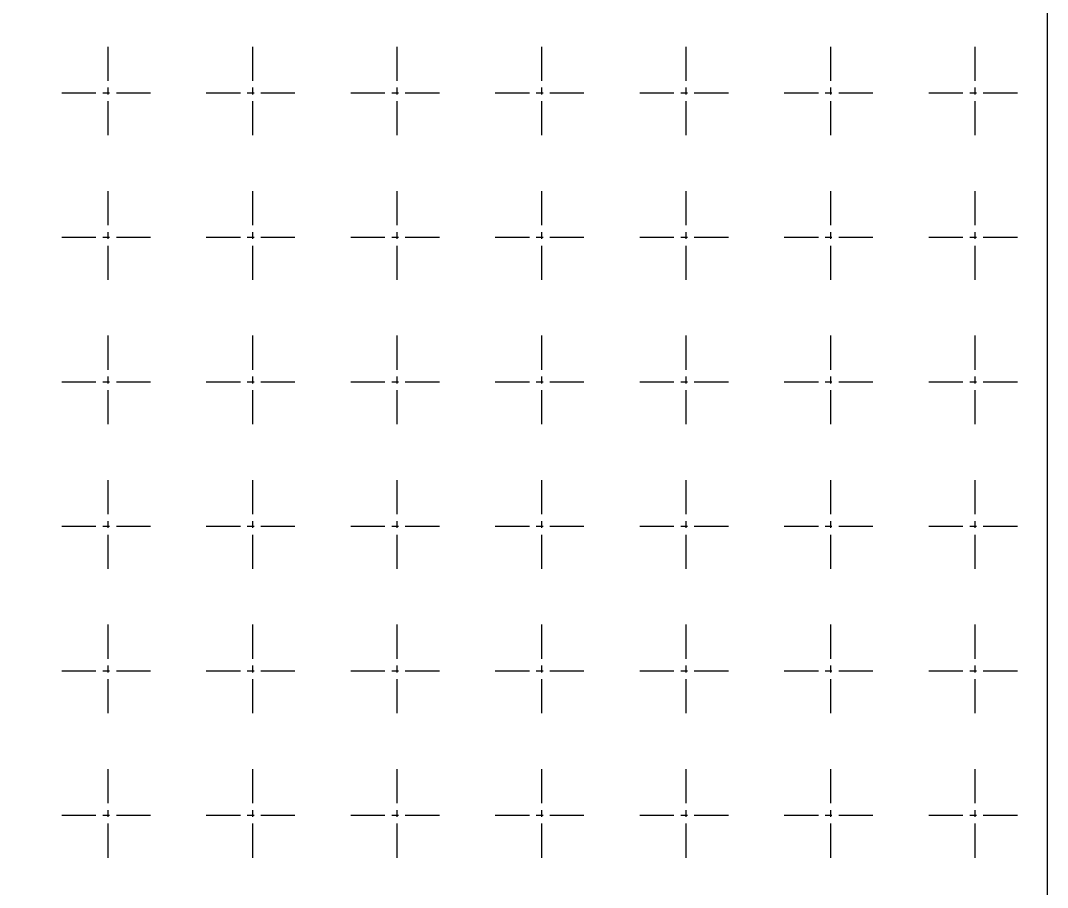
# Model space of a CAD drawing. Header units: millimetres. Extents: x 4026 to 4299, y 1527 to 1783.
# Drawn here: x 4129.19 to 4166.86, y 1697.62 to 1729.42 of the extents above; entities that cross this region are included whole.
import ezdxf

# ---------------------------------------------------------------- set-up
doc = ezdxf.new("R2010")
doc.units = ezdxf.units.MM
doc.linetypes.add('CENTER', pattern=[2, 1.25, -0.25, 0.25, -0.25])
doc.layers.add('1D', color=4, linetype='Continuous')
doc.layers.add('中心线', color=1, linetype='CENTER')
doc.layers.add('标注线', color=3, linetype='Continuous', lineweight=18)
doc.styles.get("Standard").update_dxf_attribs({"font": ''})
doc.styles.get('Standard').set_extended_font_data('SimSun')
doc.dimstyles.new('ISO-25', dxfattribs={"dimtxt": 0.1, "dimasz": 0.08, "dimexe": 0.015, "dimexo": 0.015, "dimgap": 0.02, "dimtad": 0, "dimzin": 1, "dimdsep": 46, "dimtxsty": 'Standard', "dimcen": 0.1, "dimadec": 0, "dimazin": 0, "dimtfac": 1, "dimtmove": 0, "dimatfit": 3, "dimfxl": 1, "dimarcsym": 0})

# ---------------------------------------------------------------- blocks, each defined once
blk = doc.blocks.new('*D84')
at = {"layer": 'Defpoints', "color": 0}
for p in [(4129.593, 1745.709), (4094.843, 1673.221), (4096.641, 1661.293)]:
    blk.add_point(p, dxfattribs=at)
at = {"layer": '标注线', "color": 0, "lineweight": 5}
for p, q in [((4094.843, 1673.206), (4094.843, 1665.293)), ((4094.843, 1665.293), (4096.641, 1663.293)), ((4096.641, 1663.293), (4096.641, 1661.293))]:
    blk.add_line(p, q, dxfattribs=at)
at = {"layer": '标注线', "color": 0, "lineweight": 5, "insert": (4096.641, 1658.896), "char_height": 1.15, "attachment_point": 5, "rotation": 90}
blk.add_mtext('34.750', dxfattribs=at)

msp = doc.modelspace()

# ---------------------------------------------------------------- linework, layer by layer
at = {"layer": '1D', "color": 6, "lineweight": 5}
msp.add_line((4166.8431, 1748.6287, 0.0291), (4166.8431, 1667.3806, 0.0291), dxfattribs=at)
at = {"layer": '中心线', "linetype": 'CENTER', "lineweight": 5}
for p, q in [((4132.3931, 1728.4622, 0.0291), (4132.3931, 1725.0807, 0.0291)), ((4137.6931, 1728.4622, 0.0291), (4137.6931, 1725.0807, 0.0291)), ((4142.9931, 1728.4622, 0.0291), (4142.9931, 1725.0807, 0.0291)), ((4148.2931, 1728.4622, 0.0291), (4148.2931, 1725.0807, 0.0291)), ((4153.5931, 1728.4622, 0.0291), (4153.5931, 1725.0807, 0.0291)), ((4158.8931, 1728.4622, 0.0291), (4158.8931, 1725.0807, 0.0291)), ((4164.1931, 1728.4622, 0.0291), (4164.1931, 1725.0807, 0.0291)), ((4130.7024, 1726.7714, 0.0291), (4134.0838, 1726.7714, 0.0291)), ((4136.0024, 1726.7714, 0.0291), (4139.3838, 1726.7714, 0.0291)), ((4141.3024, 1726.7714, 0.0291), (4144.6838, 1726.7714, 0.0291)), ((4146.6024, 1726.7714, 0.0291), (4149.9838, 1726.7714, 0.0291)), ((4151.9024, 1726.7714, 0.0291), (4155.2838, 1726.7714, 0.0291)), ((4157.2024, 1726.7714, 0.0291), (4160.5838, 1726.7714, 0.0291)), ((4162.5024, 1726.7714, 0.0291), (4165.8838, 1726.7714, 0.0291)), ((4132.3931, 1723.1622, 0.0291), (4132.3931, 1719.7807, 0.0291)), ((4137.6931, 1723.1622, 0.0291), (4137.6931, 1719.7807, 0.0291)), ((4142.9931, 1723.1622, 0.0291), (4142.9931, 1719.7807, 0.0291)), ((4148.2931, 1723.1622, 0.0291), (4148.2931, 1719.7807, 0.0291)), ((4153.5931, 1723.1622, 0.0291), (4153.5931, 1719.7807, 0.0291)), ((4158.8931, 1723.1622, 0.0291), (4158.8931, 1719.7807, 0.0291)), ((4164.1931, 1723.1622, 0.0291), (4164.1931, 1719.7807, 0.0291)), ((4130.7024, 1721.4714, 0.0291), (4134.0838, 1721.4714, 0.0291)), ((4136.0024, 1721.4714, 0.0291), (4139.3838, 1721.4714, 0.0291)), ((4141.3024, 1721.4714, 0.0291), (4144.6838, 1721.4714, 0.0291)), ((4146.6024, 1721.4714, 0.0291), (4149.9838, 1721.4714, 0.0291)), ((4151.9024, 1721.4714, 0.0291), (4155.2838, 1721.4714, 0.0291)), ((4157.2024, 1721.4714, 0.0291), (4160.5838, 1721.4714, 0.0291)), ((4162.5024, 1721.4714, 0.0291), (4165.8838, 1721.4714, 0.0291)), ((4132.3931, 1717.8622, 0.0291), (4132.3931, 1714.4807, 0.0291)), ((4137.6931, 1717.8622, 0.0291), (4137.6931, 1714.4807, 0.0291)), ((4142.9931, 1717.8622, 0.0291), (4142.9931, 1714.4807, 0.0291)), ((4148.2931, 1717.8622, 0.0291), (4148.2931, 1714.4807, 0.0291)), ((4153.5931, 1717.8622, 0.0291), (4153.5931, 1714.4807, 0.0291)), ((4158.8931, 1717.8622, 0.0291), (4158.8931, 1714.4807, 0.0291)), ((4164.1931, 1717.8622, 0.0291), (4164.1931, 1714.4807, 0.0291)), ((4130.7024, 1716.1714, 0.0291), (4134.0838, 1716.1714, 0.0291)), ((4136.0024, 1716.1714, 0.0291), (4139.3838, 1716.1714, 0.0291)), ((4141.3024, 1716.1714, 0.0291), (4144.6838, 1716.1714, 0.0291)), ((4146.6024, 1716.1714, 0.0291), (4149.9838, 1716.1714, 0.0291)), ((4151.9024, 1716.1714, 0.0291), (4155.2838, 1716.1714, 0.0291)), ((4157.2024, 1716.1714, 0.0291), (4160.5838, 1716.1714, 0.0291)), ((4162.5024, 1716.1714, 0.0291), (4165.8838, 1716.1714, 0.0291)), ((4132.3931, 1712.5622, 0.0291), (4132.3931, 1709.1807, 0.0291)), ((4137.6931, 1712.5622, 0.0291), (4137.6931, 1709.1807, 0.0291)), ((4142.9931, 1712.5622, 0.0291), (4142.9931, 1709.1807, 0.0291)), ((4148.2931, 1712.5622, 0.0291), (4148.2931, 1709.1807, 0.0291)), ((4153.5931, 1712.5622, 0.0291), (4153.5931, 1709.1807, 0.0291)), ((4158.8931, 1712.5622, 0.0291), (4158.8931, 1709.1807, 0.0291)), ((4164.1931, 1712.5622, 0.0291), (4164.1931, 1709.1807, 0.0291)), ((4130.7024, 1710.8714, 0.0291), (4134.0838, 1710.8714, 0.0291)), ((4136.0024, 1710.8714, 0.0291), (4139.3838, 1710.8714, 0.0291)), ((4141.3024, 1710.8714, 0.0291), (4144.6838, 1710.8714, 0.0291)), ((4146.6024, 1710.8714, 0.0291), (4149.9838, 1710.8714, 0.0291)), ((4151.9024, 1710.8714, 0.0291), (4155.2838, 1710.8714, 0.0291)), ((4157.2024, 1710.8714, 0.0291), (4160.5838, 1710.8714, 0.0291)), ((4162.5024, 1710.8714, 0.0291), (4165.8838, 1710.8714, 0.0291)), ((4132.3931, 1707.2622, 0.0291), (4132.3931, 1703.8807, 0.0291)), ((4137.6931, 1707.2622, 0.0291), (4137.6931, 1703.8807, 0.0291)), ((4142.9931, 1707.2622, 0.0291), (4142.9931, 1703.8807, 0.0291)), ((4148.2931, 1707.2622, 0.0291), (4148.2931, 1703.8807, 0.0291)), ((4153.5931, 1707.2622, 0.0291), (4153.5931, 1703.8807, 0.0291)), ((4158.8931, 1707.2622, 0.0291), (4158.8931, 1703.8807, 0.0291)), ((4164.1931, 1707.2622, 0.0291), (4164.1931, 1703.8807, 0.0291)), ((4130.7024, 1705.5714, 0.0291), (4134.0838, 1705.5714, 0.0291)), ((4136.0024, 1705.5714, 0.0291), (4139.3838, 1705.5714, 0.0291)), ((4141.3024, 1705.5714, 0.0291), (4144.6838, 1705.5714, 0.0291)), ((4146.6024, 1705.5714, 0.0291), (4149.9838, 1705.5714, 0.0291)), ((4151.9024, 1705.5714, 0.0291), (4155.2838, 1705.5714, 0.0291)), ((4157.2024, 1705.5714, 0.0291), (4160.5838, 1705.5714, 0.0291)), ((4162.5024, 1705.5714, 0.0291), (4165.8838, 1705.5714, 0.0291)), ((4132.3931, 1701.9622, 0.0291), (4132.3931, 1698.5807, 0.0291)), ((4137.6931, 1701.9622, 0.0291), (4137.6931, 1698.5807, 0.0291)), ((4142.9931, 1701.9622, 0.0291), (4142.9931, 1698.5807, 0.0291)), ((4148.2931, 1701.9622, 0.0291), (4148.2931, 1698.5807, 0.0291)), ((4153.5931, 1701.9622, 0.0291), (4153.5931, 1698.5807, 0.0291)), ((4158.8931, 1701.9622, 0.0291), (4158.8931, 1698.5807, 0.0291)), ((4164.1931, 1701.9622, 0.0291), (4164.1931, 1698.5807, 0.0291)), ((4130.7024, 1700.2714, 0.0291), (4134.0838, 1700.2714, 0.0291)), ((4136.0024, 1700.2714, 0.0291), (4139.3838, 1700.2714, 0.0291)), ((4141.3024, 1700.2714, 0.0291), (4144.6838, 1700.2714, 0.0291)), ((4146.6024, 1700.2714, 0.0291), (4149.9838, 1700.2714, 0.0291)), ((4151.9024, 1700.2714, 0.0291), (4155.2838, 1700.2714, 0.0291)), ((4157.2024, 1700.2714, 0.0291), (4160.5838, 1700.2714, 0.0291)), ((4162.5024, 1700.2714, 0.0291), (4165.8838, 1700.2714, 0.0291))]:
    msp.add_line(p, q, dxfattribs=at)

# ---------------------------------------------------------------- dimensions: what is measured, and where the dimension line sits
at = {"layer": '标注线', "lineweight": 5}
dim = msp.add_ordinate_dim(feature_location=(4094.8431, 1673.2214), offset=(1.7975, -11.9287), dtype=1, origin=(4129.5931, 1745.7094), dimstyle='ISO-25', override={"dimtxt": 1.15, "dimasz": 1, "dimdec": 3, "dimfxl": 0.0072, "dimlwe": 5, "dimarcsym": 2}, dxfattribs=at)
dim.commit()
dim.dimension.update_dxf_attribs({"geometry": '*D84', "text_midpoint": (4096.6406, 1658.8956)})

doc.saveas('drawing.dxf')
